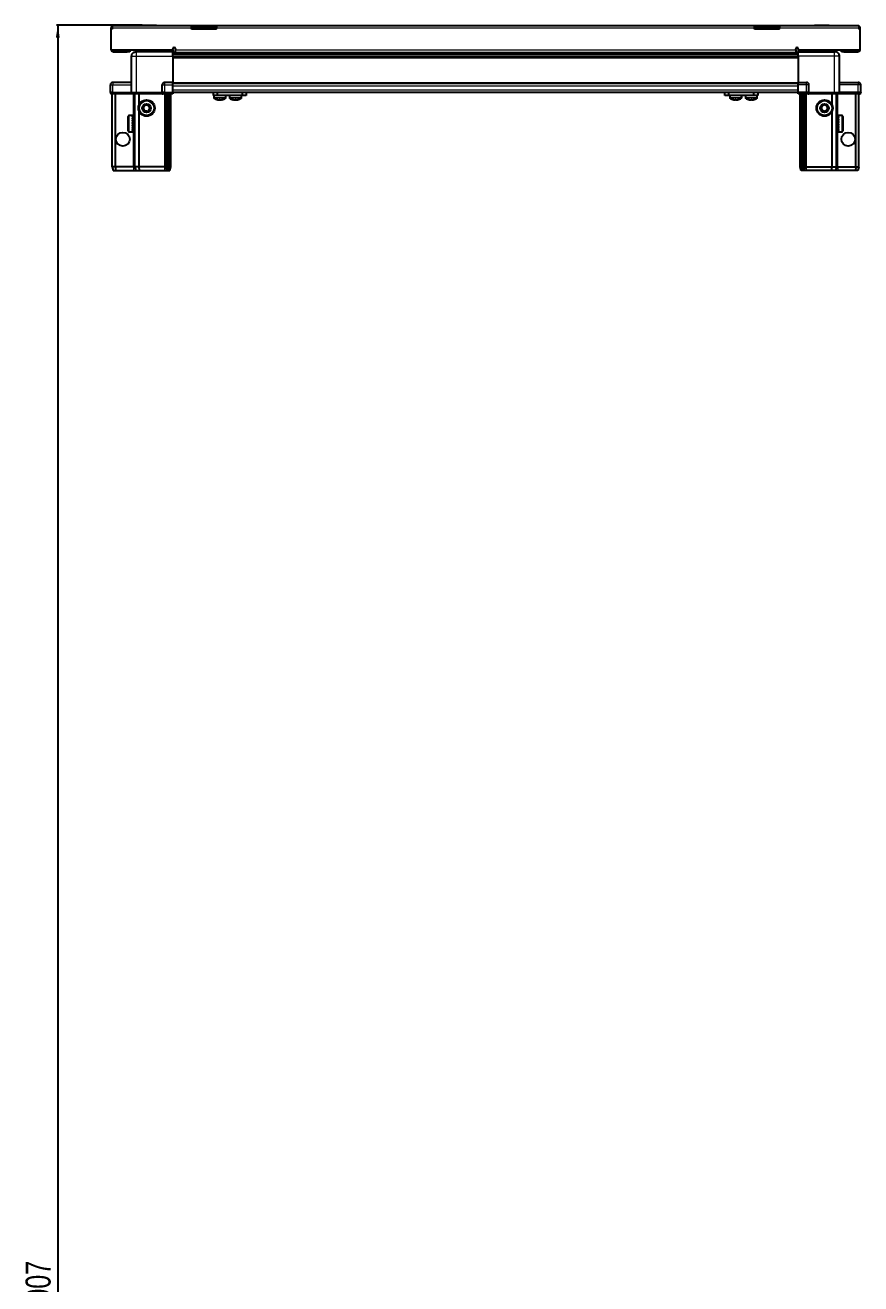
# Model space of a CAD drawing. Header units: millimetres. Extents: x 877 to 4552, y -1534 to 1780.
# Drawn here: x 933 to 1601, y -527 to 480 of the extents above; entities that cross this region are included whole.
import ezdxf

# ---------------------------------------------------------------- set-up
doc = ezdxf.new("R2010")
doc.units = ezdxf.units.MM
doc.layers.add('FORMAT', color=7, linetype='Continuous')
doc.styles.add('SLDTEXTSTYLE0', font='TXT', dxfattribs={"width": 0.75})
doc.dimstyles.new('SLDDIMSTYLE0', dxfattribs={"dimtxt": 20, "dimasz": 10, "dimexe": 0, "dimexo": 0.0625, "dimgap": 5, "dimtad": 2, "dimdec": 1, "dimrnd": 1e-09, "dimzin": 12, "dimdsep": 46, "dimtxsty": 'SLDTEXTSTYLE0', "dimsah": 1, "dimcen": 0.09, "dimadec": 0, "dimazin": 3, "dimtfac": 1, "dimtofl": 0, "dimtmove": 0, "dimatfit": 3, "dimfxl": 0, "dimfrac": 2, "dimtolj": 1, "dimtzin": 12, "dimarcsym": 0})

# ---------------------------------------------------------------- blocks, each defined once
blk = doc.blocks.new('_D_9')
at = {"layer": 'FORMAT'}
for p, q in [((1026, 479.6), (957.7, 479.6)), ((958.7, 479.6), (958.7, -1527.4)), ((1003.3, -1527.4), (957.7, -1527.4))]:
    blk.add_line(p, q, dxfattribs=at)
for points in [[(958.7, 479.6), (957.1, 469.6), (960.2, 469.6)], [(958.7, -1527.4), (960.2, -1517.4), (957.1, -1517.4)]]:
    blk.add_solid(points, dxfattribs=at)
at = {"layer": 'FORMAT', "insert": (932.9, -553.4), "char_height": 20, "attachment_point": 1, "rotation": 90, "style": 'SLDTEXTSTYLE0'}
blk.add_mtext('2007', dxfattribs=at)

msp = doc.modelspace()

# ---------------------------------------------------------------- linework, layer by layer
at = {"color": 7, "linetype": 'Continuous', "lineweight": 25}
for p, q in [((1002.17, 477.24), (1001.17, 477.24)), ((1001.17, 477.24), (1001.17, 476.34)), ((1001.17, 476.34), (1001.17, 459.84)), ((1002.17, 476.34), (1001.17, 476.34)), ((1002.17, 477.24), (1002.17, 476.34)), ((1002.77, 479.34), (1065.67, 479.34)), ((1026.04, 479.64), (1026.04, 479.34)), ((1026.04, 479.64), (1037.61, 479.64)), ((1037.61, 479.34), (1037.61, 479.64)), ((1065.67, 477.24), (1065.67, 479.34)), ((1065.67, 479.34), (1075.67, 479.34)), ((1075.67, 477.84), (1065.67, 477.84)), ((1065.67, 476.34), (1065.67, 477.24)), ((1085.67, 476.34), (1065.67, 476.34)), ((1075.67, 479.34), (1085.67, 479.34)), ((1085.67, 477.84), (1075.67, 477.84)), ((1085.67, 479.34), (1085.67, 477.24)), ((1085.67, 479.34), (1515.67, 479.34)), ((1085.67, 476.34), (1085.67, 477.24)), ((1515.67, 477.24), (1515.67, 479.34)), ((1515.67, 479.34), (1525.67, 479.34)), ((1525.67, 477.84), (1515.67, 477.84)), ((1515.67, 476.34), (1515.67, 477.24)), ((1535.67, 476.34), (1515.67, 476.34)), ((1525.67, 479.34), (1535.67, 479.34)), ((1535.67, 477.84), (1525.67, 477.84)), ((1535.67, 479.34), (1535.67, 477.24)), ((1535.67, 479.34), (1598.57, 479.34)), ((1535.67, 476.34), (1535.67, 477.24)), ((1563.74, 479.64), (1563.74, 479.34)), ((1563.74, 479.64), (1574.22, 479.64)), ((1574.22, 479.64), (1575.31, 479.64)), ((1575.31, 479.34), (1575.31, 479.64)), ((1599.17, 477.24), (1599.17, 476.34)), ((1599.17, 477.24), (1600.17, 477.24)), ((1600.17, 476.34), (1599.17, 476.34)), ((1600.17, 476.34), (1600.17, 477.24)), ((1600.17, 459.84), (1600.17, 476.34)), ((1001.17, 459.84), (1050.67, 459.84)), ((1003.27, 458.34), (1014.17, 458.34)), ((1016.17, 458.34), (1014.17, 458.34)), ((1016.17, 459.84), (1016.17, 458.34)), ((1017.67, 425.84), (1017.67, 454.84)), ((1021.42, 459.84), (1021.42, 458.34)), ((1050.67, 458.34), (1021.67, 458.34)), ((1047.92, 458.34), (1047.92, 459.84)), ((1050.67, 459.84), (1050.67, 460.69)), ((1050.67, 459.84), (1050.67, 458.34)), ((1050.67, 457.69), (1074.55, 457.69)), ((1550.67, 455.9), (1050.67, 455.9)), ((1550.67, 455.86), (1050.67, 455.86)), ((1050.67, 454.84), (1050.67, 433.84)), ((1052.67, 460.69), (1052.67, 459.94)), ((1052.67, 457.84), (1052.67, 459.94)), ((1052.67, 457.84), (1548.67, 457.84)), ((1069.17, 457.84), (1069.17, 457.69)), ((1069.34, 457.84), (1069.34, 457.69)), ((1069.54, 457.84), (1069.54, 457.69)), ((1070.09, 457.84), (1070.09, 457.69)), ((1070.51, 457.84), (1070.51, 457.69)), ((1071.4, 457.84), (1071.4, 457.69)), ((1071.98, 457.84), (1071.98, 457.69)), ((1073.12, 457.84), (1073.12, 457.69)), ((1073.81, 457.84), (1073.81, 457.69)), ((1074.55, 457.69), (1075.09, 457.69)), ((1075.09, 457.84), (1075.09, 457.69)), ((1075.09, 457.69), (1075.1, 457.69)), ((1075.1, 457.69), (1075.83, 457.69)), ((1075.28, 457.84), (1075.28, 457.69)), ((1075.78, 457.84), (1075.78, 457.69)), ((1075.83, 457.84), (1075.83, 457.69)), ((1075.83, 457.69), (1076.79, 457.69)), ((1075.83, 457.69), (1075.83, 457.69)), ((1076.79, 457.69), (1524.55, 457.69)), ((1077.12, 457.84), (1077.12, 457.69)), ((1077.13, 457.84), (1077.13, 457.69)), ((1077.83, 457.84), (1077.83, 457.69)), ((1079.01, 457.84), (1079.01, 457.69)), ((1079.62, 457.84), (1079.62, 457.69)), ((1080.57, 457.84), (1080.57, 457.69)), ((1081.02, 457.84), (1081.02, 457.69)), ((1081.65, 457.84), (1081.65, 457.69)), ((1081.9, 457.84), (1081.9, 457.69)), ((1082.15, 457.84), (1082.15, 457.69)), ((1082.17, 457.84), (1082.17, 457.69)), ((1519.17, 457.84), (1519.17, 457.69)), ((1519.29, 457.84), (1519.29, 457.69)), ((1519.47, 457.84), (1519.47, 457.69)), ((1519.97, 457.84), (1519.97, 457.69)), ((1520.37, 457.84), (1520.37, 457.69)), ((1521.22, 457.84), (1521.22, 457.69)), ((1521.79, 457.84), (1521.79, 457.69)), ((1522.9, 457.84), (1522.9, 457.69)), ((1523.59, 457.84), (1523.59, 457.69)), ((1524.55, 457.69), (1524.85, 457.69)), ((1524.85, 457.84), (1524.85, 457.69)), ((1524.85, 457.69), (1524.86, 457.69)), ((1524.86, 457.69), (1525.59, 457.69)), ((1525.12, 457.84), (1525.12, 457.69)), ((1525.59, 457.84), (1525.59, 457.69)), ((1525.59, 457.69), (1526.89, 457.69)), ((1526.79, 457.69), (1550.67, 457.69)), ((1526.89, 457.84), (1526.89, 457.69)), ((1526.98, 457.84), (1526.98, 457.69)), ((1527.6, 457.84), (1527.6, 457.69)), ((1528.8, 457.84), (1528.8, 457.69)), ((1529.43, 457.84), (1529.43, 457.69)), ((1530.41, 457.84), (1530.41, 457.69)), ((1530.88, 457.84), (1530.88, 457.69)), ((1531.55, 457.84), (1531.55, 457.69)), ((1531.83, 457.84), (1531.83, 457.69)), ((1532.12, 457.84), (1532.12, 457.69)), ((1532.17, 457.69), (1532.17, 457.84)), ((1532.17, 457.84), (1532.17, 457.69)), ((1548.67, 459.94), (1548.67, 460.69)), ((1548.67, 459.94), (1548.67, 457.84)), ((1550.67, 460.69), (1550.67, 459.84)), ((1550.67, 459.84), (1600.17, 459.84)), ((1550.67, 459.84), (1550.67, 458.34)), ((1550.67, 458.34), (1579.67, 458.34)), ((1550.67, 454.84), (1550.67, 433.84)), ((1553.42, 459.84), (1553.42, 458.34)), ((1579.92, 458.34), (1579.92, 459.84)), ((1583.67, 425.84), (1583.67, 454.84)), ((1585.17, 458.34), (1585.17, 459.84)), ((1587.17, 458.34), (1585.17, 458.34)), ((1587.17, 458.34), (1598.07, 458.34)), ((1017.67, 433.84), (1002.67, 433.84)), ((1050.67, 433.84), (1044.17, 433.84)), ((1050.67, 431.84), (1050.67, 433.84)), ((1050.67, 433.19), (1550.67, 433.19)), ((1550.67, 433.84), (1557.17, 433.84)), ((1550.67, 431.84), (1550.67, 433.84)), ((1583.67, 433.84), (1598.67, 433.84)), ((1000.67, 425.84), (1000.67, 431.84)), ((1000.67, 425.84), (1000.67, 425.51)), ((1002.67, 425.84), (1000.67, 425.84)), ((1000.67, 425.84), (1000.67, 425.51)), ((1000.67, 425.84), (1000.67, 425.84)), ((1000.67, 425.51), (1001.17, 424.64)), ((1000.67, 425.51), (1001.17, 424.64)), ((1001.17, 424.64), (1002.67, 424.64)), ((1002.17, 366.34), (1002.17, 424.64)), ((1002.67, 425.84), (1017.47, 425.84)), ((1017.47, 424.64), (1002.67, 424.64)), ((1004.67, 366.34), (1004.67, 424.64)), ((1017.47, 425.84), (1017.67, 425.84)), ((1017.67, 424.64), (1017.47, 424.64)), ((1017.67, 425.84), (1017.67, 424.64)), ((1017.67, 425.84), (1021.67, 425.84)), ((1021.67, 424.64), (1017.67, 424.64)), ((1020.17, 366.34), (1020.17, 424.64)), ((1021.67, 425.84), (1041.97, 425.84)), ((1041.97, 424.64), (1021.67, 424.64)), ((1023.67, 415.84), (1023.67, 424.64)), ((1041.97, 425.84), (1042.17, 425.84)), ((1042.17, 424.64), (1041.97, 424.64)), ((1042.17, 425.84), (1042.17, 431.84)), ((1042.17, 425.84), (1042.17, 424.64)), ((1044.17, 425.84), (1042.17, 425.84)), ((1042.17, 425.84), (1044.17, 425.84)), ((1042.17, 424.64), (1042.85, 424.64)), ((1050.67, 424.64), (1042.85, 424.64)), ((1044.17, 425.84), (1050.67, 425.84)), ((1044.17, 425.51), (1050.67, 425.51)), ((1045.17, 366.34), (1045.17, 424.64)), ((1046.17, 366.34), (1046.17, 424.64)), ((1047.67, 366.34), (1047.67, 424.64)), ((1049.17, 366.34), (1049.17, 424.64)), ((1050.67, 425.84), (1050.67, 431.84)), ((1050.67, 425.99), (1550.67, 425.99)), ((1050.67, 425.84), (1050.67, 425.51)), ((1050.67, 425.51), (1050.67, 424.64)), ((1083.12, 423.49), (1083.12, 425.99)), ((1086.12, 423.49), (1083.12, 423.49)), ((1083.47, 423.49), (1083.47, 421.59)), ((1086.12, 425.99), (1086.12, 423.49)), ((1106.32, 423.49), (1086.12, 423.49)), ((1092.97, 421.59), (1092.97, 423.49)), ((1095.92, 423.49), (1095.92, 421.59)), ((1095.97, 423.49), (1095.97, 421.59)), ((1105.47, 421.59), (1105.47, 423.49)), ((1106.32, 423.49), (1106.32, 425.99)), ((1109.32, 423.49), (1106.32, 423.49)), ((1109.32, 425.99), (1109.32, 423.49)), ((1492.02, 423.49), (1492.02, 425.99)), ((1495.02, 423.49), (1492.02, 423.49)), ((1495.02, 425.99), (1495.02, 423.49)), ((1515.22, 423.49), (1495.02, 423.49)), ((1495.87, 423.49), (1495.87, 421.59)), ((1505.37, 421.59), (1505.37, 423.49)), ((1505.42, 421.59), (1505.42, 423.49)), ((1508.37, 423.49), (1508.37, 421.59)), ((1515.22, 423.49), (1515.22, 425.99)), ((1518.22, 423.49), (1515.22, 423.49)), ((1517.87, 421.59), (1517.87, 423.49)), ((1518.22, 425.99), (1518.22, 423.49)), ((1550.67, 425.84), (1550.67, 431.84)), ((1550.67, 425.84), (1557.17, 425.84)), ((1550.67, 425.84), (1550.67, 425.51)), ((1550.67, 425.84), (1550.67, 425.84)), ((1557.17, 425.84), (1550.67, 425.84)), ((1550.67, 424.64), (1550.67, 425.51)), ((1550.67, 425.51), (1550.67, 425.51)), ((1550.67, 425.51), (1557.17, 425.51)), ((1558.5, 424.64), (1550.67, 424.64)), ((1552.17, 366.34), (1552.17, 424.64)), ((1553.67, 366.34), (1553.67, 424.64)), ((1555.17, 366.34), (1555.17, 424.64)), ((1556.17, 366.34), (1556.17, 424.64)), ((1559.17, 425.84), (1557.17, 425.84)), ((1558.5, 424.64), (1559.17, 424.64)), ((1559.17, 425.84), (1559.17, 431.84)), ((1559.17, 425.84), (1559.17, 424.64)), ((1559.17, 425.84), (1559.37, 425.84)), ((1559.37, 424.64), (1559.17, 424.64)), ((1559.37, 425.84), (1579.67, 425.84)), ((1579.67, 424.64), (1559.37, 424.64)), ((1577.67, 415.84), (1577.67, 424.64)), ((1579.67, 425.84), (1583.67, 425.84)), ((1583.67, 424.64), (1579.67, 424.64)), ((1581.17, 366.34), (1581.17, 424.64)), ((1583.67, 425.84), (1583.67, 424.64)), ((1583.67, 425.84), (1583.87, 425.84)), ((1583.87, 424.64), (1583.67, 424.64)), ((1583.87, 425.84), (1598.67, 425.84)), ((1598.67, 425.84), (1583.87, 425.84)), ((1598.67, 424.64), (1583.87, 424.64)), ((1596.67, 366.34), (1596.67, 424.64)), ((1600.67, 425.84), (1598.67, 425.84)), ((1598.67, 424.64), (1600.17, 424.64)), ((1599.17, 366.34), (1599.17, 424.64)), ((1600.17, 424.64), (1600.67, 425.51)), ((1600.67, 425.84), (1600.67, 431.84)), ((1600.67, 425.84), (1600.67, 425.51)), ((1014.97, 395.14), (1014.97, 406.54)), ((1018.67, 407.34), (1015.77, 407.34)), ((1018.17, 407.25), (1018.67, 407.25)), ((1018.17, 407.25), (1018.17, 407.08)), ((1018.17, 407.08), (1018.67, 407.08)), ((1018.17, 406.59), (1018.67, 406.59)), ((1018.17, 406.59), (1018.17, 406.21)), ((1018.17, 406.21), (1018.67, 406.21)), ((1018.17, 405.38), (1018.67, 405.38)), ((1018.17, 405.38), (1018.17, 404.82)), ((1018.17, 404.82), (1018.67, 404.82)), ((1018.17, 403.72), (1018.67, 403.72)), ((1018.17, 403.72), (1018.17, 403.04)), ((1018.17, 403.04), (1018.67, 403.04)), ((1018.67, 407.25), (1018.67, 407.34)), ((1018.67, 407.08), (1018.67, 407.25)), ((1018.67, 406.59), (1018.67, 407.08)), ((1018.67, 406.21), (1018.67, 406.59)), ((1018.67, 405.38), (1018.67, 406.21)), ((1018.67, 404.82), (1018.67, 405.38)), ((1018.77, 405.24), (1018.67, 405.24)), ((1018.67, 403.72), (1018.67, 404.82)), ((1018.67, 403.04), (1018.67, 403.72)), ((1018.67, 401.78), (1018.67, 403.04)), ((1018.77, 403.73), (1018.77, 405.24)), ((1018.77, 396.44), (1018.77, 403.73)), ((1019.66, 404.15), (1019.17, 404.84)), ((1019.17, 396.84), (1019.17, 404.84)), ((1020.14, 404.84), (1019.66, 404.15)), ((1019.66, 397.53), (1019.66, 404.15)), ((1020.17, 404.84), (1020.14, 404.84)), ((1020.14, 396.84), (1020.14, 404.84)), ((1023.67, 366.34), (1023.67, 410.84)), ((1577.67, 366.34), (1577.67, 410.84)), ((1581.21, 404.84), (1581.17, 404.84)), ((1581.69, 404.15), (1581.21, 404.84)), ((1581.21, 404.84), (1581.21, 403.8)), ((1581.21, 403.8), (1581.21, 396.84)), ((1582.17, 404.84), (1581.69, 404.15)), ((1581.69, 404.15), (1581.69, 403.29)), ((1581.69, 403.29), (1581.69, 397.53)), ((1582.17, 404.84), (1582.17, 403.8)), ((1582.17, 403.8), (1582.17, 396.84)), ((1582.67, 405.24), (1582.57, 405.24)), ((1582.57, 405.24), (1582.57, 396.44)), ((1585.57, 407.34), (1582.67, 407.34)), ((1582.67, 407.34), (1582.67, 407.33)), ((1583.17, 407.33), (1582.67, 407.33)), ((1582.67, 407.33), (1582.67, 407.25)), ((1582.67, 407.25), (1582.67, 406.91)), ((1583.17, 407.25), (1582.67, 407.25)), ((1583.17, 406.91), (1582.67, 406.91)), ((1582.67, 406.91), (1582.67, 406.6)), ((1582.67, 406.6), (1582.67, 405.89)), ((1583.17, 406.6), (1582.67, 406.6)), ((1583.17, 405.89), (1582.67, 405.89)), ((1582.67, 405.89), (1582.67, 405.39)), ((1582.67, 405.39), (1582.67, 404.38)), ((1583.17, 405.39), (1582.67, 405.39)), ((1583.17, 404.38), (1582.67, 404.38)), ((1582.67, 404.38), (1582.67, 403.73)), ((1582.67, 403.73), (1582.67, 402.52)), ((1583.17, 403.73), (1582.67, 403.73)), ((1583.17, 407.25), (1583.17, 407.33)), ((1583.17, 406.6), (1583.17, 406.91)), ((1583.17, 405.39), (1583.17, 405.89)), ((1583.17, 403.73), (1583.17, 404.38)), ((1586.37, 406.54), (1586.37, 405.06)), ((1586.37, 405.06), (1586.37, 395.14)), ((1015.77, 394.34), (1018.67, 394.34)), ((1018.17, 401.78), (1018.67, 401.78)), ((1018.17, 401.78), (1018.17, 401.04)), ((1018.17, 401.47), (1018.67, 401.47)), ((1018.17, 401.04), (1018.67, 401.04)), ((1018.17, 399.74), (1018.67, 399.74)), ((1018.17, 399.74), (1018.17, 399.02)), ((1018.17, 399.61), (1018.67, 399.61)), ((1018.17, 399.02), (1018.67, 399.02)), ((1018.17, 397.82), (1018.67, 397.82)), ((1018.17, 397.82), (1018.17, 397.18)), ((1018.17, 397.18), (1018.67, 397.18)), ((1018.17, 396.19), (1018.67, 396.19)), ((1018.17, 396.19), (1018.17, 395.7)), ((1018.17, 395.7), (1018.67, 395.7)), ((1018.17, 395.01), (1018.67, 395.01)), ((1018.17, 395.01), (1018.17, 394.72)), ((1018.17, 394.72), (1018.67, 394.72)), ((1018.17, 394.41), (1018.67, 394.41)), ((1018.17, 394.41), (1018.17, 394.34)), ((1018.17, 394.34), (1018.67, 394.34)), ((1018.67, 401.47), (1018.67, 401.78)), ((1018.67, 399.74), (1018.67, 401.04)), ((1018.67, 399.02), (1018.67, 399.61)), ((1018.67, 397.82), (1018.67, 399.02)), ((1018.67, 397.18), (1018.67, 397.82)), ((1018.67, 396.19), (1018.67, 397.18)), ((1018.67, 396.44), (1018.77, 396.44)), ((1018.67, 395.7), (1018.67, 396.19)), ((1018.67, 395.01), (1018.67, 395.7)), ((1018.67, 394.72), (1018.67, 395.01)), ((1018.67, 394.41), (1018.67, 394.72)), ((1018.67, 394.34), (1018.67, 394.41)), ((1018.67, 394.34), (1018.67, 394.34)), ((1019.17, 396.84), (1019.66, 397.53)), ((1019.66, 397.53), (1020.14, 396.84)), ((1020.14, 396.84), (1020.17, 396.84)), ((1581.17, 396.84), (1581.21, 396.84)), ((1581.21, 396.84), (1581.69, 397.53)), ((1581.69, 397.53), (1582.17, 396.84)), ((1582.57, 396.44), (1582.67, 396.44)), ((1583.17, 402.52), (1582.67, 402.52)), ((1582.67, 402.52), (1582.67, 401.98)), ((1583.17, 401.98), (1582.67, 401.98)), ((1582.67, 401.79), (1582.67, 400.49)), ((1583.17, 401.79), (1582.67, 401.79)), ((1583.17, 400.49), (1582.67, 400.49)), ((1583.17, 400.11), (1582.67, 400.11)), ((1582.67, 400.11), (1582.67, 399.76)), ((1583.17, 399.76), (1582.67, 399.76)), ((1582.67, 399.76), (1582.67, 398.51)), ((1583.17, 398.51), (1582.67, 398.51)), ((1582.67, 398.51), (1582.67, 397.83)), ((1582.67, 397.83), (1582.67, 396.75)), ((1583.17, 397.83), (1582.67, 397.83)), ((1583.17, 396.75), (1582.67, 396.75)), ((1582.67, 396.75), (1582.67, 396.2)), ((1582.67, 396.2), (1582.67, 395.39)), ((1583.17, 396.2), (1582.67, 396.2)), ((1583.17, 395.39), (1582.67, 395.39)), ((1582.67, 395.39), (1582.67, 395.02)), ((1582.67, 395.02), (1582.67, 394.56)), ((1583.17, 395.02), (1582.67, 395.02)), ((1583.17, 394.56), (1582.67, 394.56)), ((1582.67, 394.56), (1582.67, 394.41)), ((1582.67, 394.41), (1582.67, 394.34)), ((1583.17, 394.41), (1582.67, 394.41)), ((1582.67, 394.34), (1585.57, 394.34)), ((1583.17, 401.79), (1583.17, 402.52)), ((1583.17, 399.76), (1583.17, 400.49)), ((1583.17, 397.83), (1583.17, 398.51)), ((1583.17, 396.2), (1583.17, 396.75)), ((1583.17, 395.02), (1583.17, 395.39)), ((1583.17, 394.41), (1583.17, 394.56)), ((1002.17, 366.34), (1002.98, 363.34)), ((1004.67, 366.34), (1002.17, 366.34)), ((1002.98, 363.34), (1004.83, 363.34)), ((1019.17, 366.34), (1004.67, 366.34)), ((1004.67, 366.34), (1004.83, 363.34)), ((1004.83, 363.34), (1019.17, 363.34)), ((1020.17, 366.34), (1019.17, 366.34)), ((1019.17, 363.34), (1020.98, 363.34)), ((1023.67, 366.34), (1020.17, 366.34)), ((1020.17, 366.34), (1020.98, 363.34)), ((1020.98, 363.34), (1024.01, 363.34)), ((1044.17, 366.34), (1023.67, 366.34)), ((1024.01, 363.34), (1023.67, 366.34)), ((1024.01, 363.34), (1044.17, 363.34)), ((1045.17, 366.34), (1044.17, 366.34)), ((1044.17, 363.34), (1045.98, 363.34)), ((1046.17, 366.34), (1045.17, 366.34)), ((1045.98, 363.34), (1045.17, 366.34)), ((1045.98, 363.34), (1046.72, 363.34)), ((1047.67, 366.34), (1046.17, 366.34)), ((1046.72, 363.34), (1046.17, 366.34)), ((1046.72, 363.34), (1047.22, 363.34)), ((1047.22, 363.34), (1047.67, 366.34)), ((1047.22, 363.34), (1048.37, 363.34)), ((1049.17, 366.34), (1047.67, 366.34)), ((1048.37, 363.34), (1049.17, 366.34)), ((1552.17, 366.34), (1553.67, 366.34)), ((1552.98, 363.34), (1552.17, 366.34)), ((1554.13, 363.34), (1552.98, 363.34)), ((1554.13, 363.34), (1553.67, 366.34)), ((1553.67, 366.34), (1555.17, 366.34)), ((1554.63, 363.34), (1554.13, 363.34)), ((1554.63, 363.34), (1555.17, 366.34)), ((1555.37, 363.34), (1554.63, 363.34)), ((1555.17, 366.34), (1556.17, 366.34)), ((1555.37, 363.34), (1556.17, 366.34)), ((1557.17, 363.34), (1555.37, 363.34)), ((1556.17, 366.34), (1557.17, 366.34)), ((1557.17, 366.34), (1577.67, 366.34)), ((1577.34, 363.34), (1557.17, 363.34)), ((1577.34, 363.34), (1577.67, 366.34)), ((1580.37, 363.34), (1577.34, 363.34)), ((1577.67, 366.34), (1581.17, 366.34)), ((1581.17, 366.34), (1580.37, 363.34)), ((1582.17, 363.34), (1580.37, 363.34)), ((1581.17, 366.34), (1582.17, 366.34)), ((1582.17, 366.34), (1596.67, 366.34)), ((1596.52, 363.34), (1582.17, 363.34)), ((1596.67, 366.34), (1596.52, 363.34)), ((1598.37, 363.34), (1596.52, 363.34)), ((1596.67, 366.34), (1599.17, 366.34)), ((1599.17, 366.34), (1598.37, 363.34))]:
    msp.add_line(p, q, dxfattribs=at)
at = {"color": 8, "linetype": 'Continuous', "lineweight": 18}
for p, q in [((1065.67, 477.24), (1002.17, 477.24)), ((1075.67, 477.84), (1075.67, 479.34)), ((1515.67, 477.24), (1085.67, 477.24)), ((1525.67, 479.34), (1525.67, 477.84)), ((1599.17, 477.24), (1535.67, 477.24)), ((1003.27, 459.84), (1003.27, 458.34)), ((1014.17, 458.34), (1014.17, 459.84)), ((1021.67, 454.84), (1050.67, 454.84)), ((1021.67, 425.84), (1021.67, 454.84)), ((1050.67, 458.34), (1052.67, 458.34)), ((1550.67, 457.11), (1050.67, 457.11)), ((1050.67, 454.66), (1550.67, 454.66)), ((1550.67, 453.24), (1050.67, 453.24)), ((1052.67, 459.94), (1548.67, 459.94)), ((1548.67, 458.34), (1550.67, 458.34)), ((1579.67, 454.84), (1550.67, 454.84)), ((1579.67, 425.84), (1579.67, 454.84)), ((1587.17, 459.84), (1587.17, 458.34)), ((1598.07, 459.84), (1598.07, 458.34)), ((1002.67, 433.84), (1002.67, 431.84)), ((1044.17, 431.84), (1044.17, 433.84)), ((1050.67, 433.84), (1550.67, 433.84)), ((1557.17, 431.84), (1557.17, 433.84)), ((1598.67, 433.84), (1598.67, 431.84)), ((1000.67, 431.84), (1002.67, 431.84)), ((1002.67, 431.84), (1017.67, 431.84)), ((1002.67, 425.84), (1002.67, 431.84)), ((1002.67, 425.84), (1002.67, 424.64)), ((1017.47, 424.64), (1017.47, 425.84)), ((1019.17, 404.84), (1019.17, 424.64)), ((1021.67, 425.84), (1021.67, 424.64)), ((1041.97, 424.64), (1041.97, 425.84)), ((1042.17, 431.84), (1044.17, 431.84)), ((1044.17, 425.84), (1044.17, 431.84)), ((1044.17, 431.84), (1050.67, 431.84)), ((1044.17, 425.84), (1044.17, 425.51)), ((1044.17, 366.34), (1044.17, 424.64)), ((1050.67, 431.19), (1550.67, 431.19)), ((1050.67, 427.99), (1550.67, 427.99)), ((1557.17, 431.84), (1550.67, 431.84)), ((1550.67, 425.84), (1550.67, 425.51)), ((1557.17, 425.84), (1557.17, 431.84)), ((1559.17, 431.84), (1557.17, 431.84)), ((1557.17, 425.84), (1557.17, 425.51)), ((1557.17, 366.34), (1557.17, 424.64)), ((1559.37, 425.84), (1559.37, 424.64)), ((1579.67, 425.84), (1579.67, 424.64)), ((1582.17, 404.84), (1582.17, 424.64)), ((1598.67, 431.84), (1583.67, 431.84)), ((1583.87, 425.84), (1583.87, 424.64)), ((1598.67, 425.84), (1598.67, 431.84)), ((1600.67, 431.84), (1598.67, 431.84)), ((1598.67, 425.84), (1598.67, 424.64)), ((1092.97, 421.59), (1083.47, 421.59)), ((1092.78, 421.22), (1083.67, 421.22)), ((1095.97, 421.59), (1095.92, 421.59)), ((1105.47, 421.59), (1095.97, 421.59)), ((1096.17, 421.22), (1096.12, 421.22)), ((1105.28, 421.22), (1096.17, 421.22)), ((1498.08, 421.59), (1495.87, 421.59)), ((1498.19, 421.22), (1496.07, 421.22)), ((1505.37, 421.59), (1498.08, 421.59)), ((1505.18, 421.22), (1498.19, 421.22)), ((1505.23, 421.22), (1505.18, 421.22)), ((1505.42, 421.59), (1505.37, 421.59)), ((1515.88, 421.59), (1508.37, 421.59)), ((1515.76, 421.22), (1508.57, 421.22)), ((1517.68, 421.22), (1515.76, 421.22)), ((1517.87, 421.59), (1515.88, 421.59)), ((1015.77, 394.34), (1015.77, 407.34)), ((1585.57, 407.34), (1585.57, 405.65)), ((1585.57, 405.65), (1585.57, 394.34)), ((1019.17, 366.34), (1019.17, 396.84)), ((1582.17, 366.34), (1582.17, 396.84)), ((1019.17, 366.34), (1019.17, 363.34)), ((1044.17, 363.34), (1044.17, 366.34)), ((1557.17, 363.34), (1557.17, 366.34)), ((1582.17, 366.34), (1582.17, 363.34))]:
    msp.add_line(p, q, dxfattribs=at)
at = {"color": 7, "linetype": 'Continuous', "lineweight": 25}
for centre, radius in [((1029.67, 413.34), 6.5), ((1029.67, 413.34), 3.46), ((1571.67, 413.34), 6.5), ((1571.67, 413.34), 3.46), ((1010.67, 388.34), 5.5), ((1590.67, 388.34), 5.5)]:
    msp.add_circle(centre, radius, dxfattribs=at)
at = {"color": 8, "linetype": 'Continuous', "lineweight": 18}
for centre in [(1029.67, 413.34), (1571.67, 413.34)]:
    msp.add_circle(centre, 5.7, dxfattribs=at)
at = {"color": 7, "linetype": 'Continuous', "lineweight": 25}
for centre, radius, start, end in [((1003.27, 460.44), 2.1, 196.60155, 270), ((1051.67, 460.69), 1, 0, 180), ((1549.67, 460.69), 1, 0, 180), ((1598.07, 460.44), 2.1, 270, 343.39845), ((1002.67, 431.84), 2, 90, 180), ((1044.17, 431.84), 2, 90, 180), ((1557.17, 431.84), 2, 0, 90), ((1598.67, 431.84), 2, 0, 90), ((1029.67, 413.34), 2.5, 134.92207, 194.92207), ((1029.67, 413.34), 2.5, 74.92207, 134.92207), ((1029.67, 413.34), 2.5, 14.92207, 74.92207), ((1029.67, 413.34), 2.5, 314.92207, 14.92207), ((1083.92, 421.59), 0.45, 180, 235.28209), ((1088.22, 427.79), 8, 235.28209, 258.9392), ((1088.22, 427.79), 8, 281.00757, 304.71791), ((1092.52, 421.59), 0.45, 304.71791, 0), ((1096.37, 421.59), 0.45, 180, 235.28209), ((1096.42, 421.59), 0.45, 180, 235.28209), ((1100.67, 427.79), 8, 235.28209, 256.54113), ((1100.72, 427.79), 8, 235.28209, 259.06255), ((1100.72, 427.79), 8, 280.87532, 304.71791), ((1105.02, 421.59), 0.45, 304.71791, 0), ((1496.32, 421.59), 0.45, 180, 235.28209), ((1500.62, 427.79), 8, 235.28209, 259.05401), ((1500.62, 427.79), 8, 280.84597, 304.71791), ((1500.67, 427.79), 8, 280.92113, 304.71791), ((1504.92, 421.59), 0.45, 304.71791, 0), ((1504.97, 421.59), 0.45, 304.71791, 0), ((1508.82, 421.59), 0.45, 180, 235.28209), ((1513.12, 427.79), 8, 235.28209, 258.92302), ((1513.12, 427.79), 8, 280.93918, 304.71791), ((1517.42, 421.59), 0.45, 304.71791, 0), ((1571.67, 413.34), 2.5, 118.29497, 178.29497), ((1571.67, 413.34), 2.5, 178.29497, 238.29497), ((1571.67, 413.34), 2.5, 58.29497, 118.29497), ((1571.67, 413.34), 2.5, 298.29497, 358.29497), ((1571.67, 413.34), 2.5, 358.29497, 58.29497), ((1015.77, 406.54), 0.8, 90, 180), ((1019.17, 405.24), 0.4, 180, 270), ((1029.67, 413.34), 2.5, 194.92207, 254.92207), ((1029.67, 413.34), 2.5, 254.92207, 314.92207), ((1571.67, 413.34), 2.5, 238.29497, 298.29497), ((1582.17, 405.24), 0.4, 270, 0), ((1585.57, 406.54), 0.8, 360, 90), ((1015.77, 395.14), 0.8, 180, 270), ((1019.17, 396.44), 0.4, 90, 180), ((1582.17, 396.44), 0.4, 360, 90), ((1585.57, 395.14), 0.8, 270, 0)]:
    msp.add_arc(centre, radius, start, end, dxfattribs=at)
for centre, start_param, end_param in [((1044.17, 422.04), 0, 0.7227342), ((1557.17, 422.04), 5.5604511, 6.2831853)]:
    msp.add_ellipse(centre, major_axis=(0, 3.46), ratio=0.5773503, start_param=start_param, end_param=end_param, dxfattribs=at)
for points, knots in [([(1002.8, 479.25), (1002.71, 479.24), (1002.38, 479.2), (1001.89, 478.86), (1001.42, 478.31), (1001.2, 477.73), (1001.18, 477.37), (1001.17, 477.24)], [0, 0, 0, 0, 0.0979668, 0.3537447, 0.6095195, 0.8652942, 1, 1, 1, 1]), ([(1002.17, 477.24), (1002.22, 477.49), (1002.31, 477.99), (1002.44, 478.63), (1002.57, 479.09), (1002.68, 479.31), (1002.75, 479.33), (1002.77, 479.34)], [0, 0, 0, 0, 0.23025534, 0.4485219, 0.6667858, 0.88504963, 1, 1, 1, 1]), ([(1598.57, 479.34), (1598.62, 479.31), (1598.71, 479.26), (1598.84, 478.87), (1598.97, 478.31), (1599.08, 477.73), (1599.15, 477.37), (1599.17, 477.24)], [0, 0, 0, 0, 0.23025534, 0.4485219, 0.6667858, 0.88504963, 1, 1, 1, 1]), ([(1600.17, 477.24), (1600.15, 477.5), (1600.09, 477.99), (1599.7, 478.62), (1599.21, 479.07), (1598.82, 479.18), (1598.66, 479.23)], [0, 0, 0, 0, 0.2819795, 0.5492771, 0.8165715, 1, 1, 1, 1]), ([(1017.67, 454.84), (1017.72, 455.28), (1017.79, 455.96), (1018.23, 456.77), (1018.68, 457.33), (1019.24, 457.79), (1020.05, 458.22), (1020.73, 458.29), (1021.17, 458.34)], [0, 0, 0, 0, 0.2394568, 0.3683607, 0.5, 0.6316393, 0.7605432, 1, 1, 1, 1]), ([(1021.67, 458.34), (1021.61, 458.34), (1021.48, 458.34), (1021.31, 458.34), (1021.19, 458.34), (1021.18, 458.34), (1021.17, 458.34)], [0, 0, 0, 0, 0.2493943, 0.5003335, 0.7501667, 1, 1, 1, 1]), ([(1050.67, 454.84), (1050.67, 455.23), (1050.67, 456.02), (1050.67, 457.07), (1050.67, 457.86), (1050.67, 458.28), (1050.67, 458.32), (1050.67, 458.34)], [0, 0, 0, 0, 0.2146939, 0.4293877, 0.6440816, 0.8587754, 1, 1, 1, 1]), ([(1550.67, 454.84), (1550.67, 455.23), (1550.67, 456.02), (1550.67, 457.07), (1550.67, 457.86), (1550.67, 458.28), (1550.67, 458.32), (1550.67, 458.34)], [0, 0, 0, 0, 0.2146939, 0.4293877, 0.6440816, 0.8587754, 1, 1, 1, 1]), ([(1579.67, 458.34), (1579.74, 458.34), (1579.87, 458.34), (1580.03, 458.34), (1580.15, 458.34), (1580.16, 458.34), (1580.17, 458.34)], [0, 0, 0, 0, 0.2493943, 0.5003335, 0.7501667, 1, 1, 1, 1]), ([(1583.67, 454.84), (1583.63, 455.28), (1583.55, 455.96), (1583.12, 456.77), (1582.67, 457.33), (1582.1, 457.79), (1581.29, 458.22), (1580.61, 458.29), (1580.17, 458.34)], [0, 0, 0, 0, 0.2394568, 0.3683607, 0.5, 0.6316393, 0.7605432, 1, 1, 1, 1]), ([(1026.88, 414.09), (1027.25, 414.46), (1027.93, 415.14), (1028.61, 415.82), (1028.93, 416.13)], [0, 0, 0, 0, 0.5346859, 1, 1, 1, 1]), ([(1027.63, 411.3), (1027.54, 411.64), (1027.33, 412.43), (1027.07, 413.39), (1026.92, 413.97), (1026.88, 414.09)], [0, 0, 0, 0, 0.36290056, 0.86687533, 1, 1, 1, 1]), ([(1028.93, 416.13), (1029.43, 416), (1030.36, 415.75), (1031.29, 415.5), (1031.72, 415.38)], [0, 0, 0, 0, 0.5346859, 1, 1, 1, 1]), ([(1031.72, 415.38), (1031.75, 415.26), (1031.9, 414.68), (1032.16, 413.72), (1032.37, 412.92), (1032.46, 412.59)], [0, 0, 0, 0, 0.1331247, 0.6370994, 1, 1, 1, 1]), ([(1086.72, 419.94), (1086.72, 419.94), (1086.72, 419.93), (1086.59, 419.96), (1086.41, 420.02), (1086.26, 420.07), (1086.18, 420.1), (1086.17, 420.11), (1086.17, 420.11), (1086.18, 420.11), (1086.2, 420.11), (1086.28, 420.1), (1086.57, 420.03), (1086.95, 419.96), (1087.36, 419.93), (1087.63, 419.95), (1087.79, 420.02), (1087.89, 420.09), (1087.97, 420.11), (1087.99, 420.11), (1088.01, 420.11), (1088.03, 420.11), (1088.07, 420.11), (1088.17, 420.08), (1088.33, 420.01), (1088.55, 419.95), (1088.85, 419.93), (1089.19, 419.95), (1089.5, 420), (1089.74, 420.05), (1089.86, 420.08), (1089.94, 420.09), (1090, 420.11), (1090.03, 420.11), (1090.05, 420.11), (1090.05, 420.11), (1090.06, 420.11)], [0, 0, 0, 0, 0.0260981, 0.0798373, 0.1372046, 0.1783571, 0.1990393, 0.2033396, 0.2076895, 0.2107229, 0.2145438, 0.2214795, 0.2486016, 0.3557772, 0.404897, 0.4544227, 0.54605, 0.5914038, 0.5971187, 0.6013251, 0.6043817, 0.6074438, 0.6119905, 0.6242286, 0.6785193, 0.7597502, 0.8043048, 0.8490258, 0.923625, 0.9513598, 0.9687075, 0.9799959, 0.9911421, 0.9954732, 0.998845, 1, 1, 1, 1]), ([(1090.06, 420.11), (1090.06, 420.11), (1090.07, 420.11), (1090.07, 420.11), (1090.03, 420.07), (1089.88, 420.01), (1089.75, 419.95), (1089.69, 419.93), (1089.74, 419.94), (1089.75, 419.94)], [0, 0, 0, 0, 0.0151829, 0.0365363, 0.0956997, 0.3601423, 0.6752387, 0.8745348, 1, 1, 1, 1]), ([(1099.21, 419.94), (1099.21, 419.94), (1099.23, 419.93), (1099.09, 419.98), (1098.93, 420.04), (1098.81, 420.1), (1098.81, 420.11), (1098.82, 420.11), (1098.83, 420.11), (1098.86, 420.11), (1098.94, 420.09), (1099.28, 420.01), (1099.71, 419.94), (1100.14, 419.93), (1100.36, 419.96), (1100.53, 420.02), (1100.65, 420.07), (1100.73, 420.1), (1100.78, 420.11), (1100.8, 420.11), (1100.83, 420.11), (1100.85, 420.11), (1100.91, 420.1), (1101.05, 420.03), (1101.2, 419.96), (1101.5, 419.93), (1101.89, 419.95), (1102.27, 420.02), (1102.57, 420.09), (1102.68, 420.11), (1102.7, 420.11), (1102.72, 420.11), (1102.72, 420.11), (1102.72, 420.11), (1102.66, 420.08), (1102.48, 420.01), (1102.28, 419.95), (1102.25, 419.94), (1102.24, 419.94)], [0, 0, 0, 0, 0.0283629, 0.0806823, 0.1383562, 0.1672924, 0.1709175, 0.1737955, 0.1766977, 0.1800498, 0.1863992, 0.2130773, 0.319019, 0.3539804, 0.3992833, 0.4476446, 0.4823368, 0.4997721, 0.5033973, 0.5070643, 0.5096216, 0.5128427, 0.5186896, 0.5415539, 0.6319042, 0.6733129, 0.7150637, 0.7923067, 0.8305407, 0.8353583, 0.8389044, 0.8414812, 0.8440625, 0.8478955, 0.8582124, 0.9039802, 0.9724588, 1, 1, 1, 1]), ([(1499.11, 419.94), (1499.1, 419.94), (1499.06, 419.95), (1498.85, 420.01), (1498.69, 420.07), (1498.63, 420.1), (1498.62, 420.11), (1498.62, 420.11), (1498.63, 420.11), (1498.65, 420.11), (1498.7, 420.1), (1498.93, 420.05), (1499.25, 419.98), (1499.63, 419.94), (1499.91, 419.93), (1500.17, 419.97), (1500.31, 420.04), (1500.44, 420.1), (1500.49, 420.11), (1500.52, 420.11), (1500.54, 420.11), (1500.56, 420.11), (1500.6, 420.1), (1500.73, 420.06), (1500.88, 419.99), (1501.14, 419.93), (1501.49, 419.93), (1501.86, 419.98), (1502.19, 420.04), (1502.42, 420.1), (1502.5, 420.11), (1502.52, 420.11), (1502.53, 420.11), (1502.54, 420.11), (1502.52, 420.09), (1502.36, 420.01), (1502.11, 419.93), (1502.13, 419.94), (1502.13, 419.94)], [0, 0, 0, 0, 0.02451912, 0.10597395, 0.13384212, 0.14781851, 0.15355312, 0.15640274, 0.15927956, 0.16178012, 0.16647727, 0.18164832, 0.25411072, 0.30099815, 0.33557914, 0.37919172, 0.4620214, 0.4826759, 0.48645495, 0.49027069, 0.49281666, 0.49535678, 0.49978442, 0.51342704, 0.5769545, 0.64097254, 0.67901695, 0.73137106, 0.78908324, 0.81803858, 0.82166614, 0.82454604, 0.82745017, 0.83080452, 0.83715808, 0.86385392, 0.96986594, 1, 1, 1, 1]), ([(1511.59, 419.94), (1511.61, 419.94), (1511.65, 419.93), (1511.6, 419.95), (1511.48, 420), (1511.37, 420.05), (1511.32, 420.08), (1511.29, 420.09), (1511.28, 420.11), (1511.28, 420.11), (1511.28, 420.11), (1511.29, 420.11), (1511.29, 420.11)], [0, 0, 0, 0, 0.117513, 0.3191822, 0.6555874, 0.7806573, 0.8588867, 0.9097918, 0.9600554, 0.9795862, 0.9947917, 1, 1, 1, 1]), ([(1511.29, 420.11), (1511.29, 420.11), (1511.31, 420.11), (1511.35, 420.11), (1511.5, 420.07), (1511.79, 420.01), (1512.15, 419.95), (1512.48, 419.93), (1512.81, 419.95), (1513.01, 420.01), (1513.18, 420.07), (1513.25, 420.1), (1513.3, 420.11), (1513.32, 420.11), (1513.34, 420.11), (1513.37, 420.11), (1513.41, 420.1), (1513.52, 420.05), (1513.62, 419.98), (1513.83, 419.94), (1514.07, 419.93), (1514.46, 419.97), (1514.82, 420.04), (1515.08, 420.1), (1515.14, 420.11), (1515.16, 420.11), (1515.17, 420.11), (1515.18, 420.11), (1515.17, 420.1), (1515.07, 420.06), (1514.85, 419.99), (1514.63, 419.93), (1514.63, 419.94), (1514.62, 419.94)], [0, 0, 0, 0, 0.0033506, 0.0080628, 0.021119, 0.0794763, 0.1490118, 0.1929925, 0.2373326, 0.3338878, 0.3669223, 0.3834897, 0.3902874, 0.3936653, 0.3970754, 0.4000395, 0.4056074, 0.423591, 0.5094867, 0.5650663, 0.606058, 0.6577556, 0.7559406, 0.7804241, 0.7849037, 0.7894268, 0.7924448, 0.7954558, 0.8007042, 0.816876, 0.8921804, 0.9680663, 1, 1, 1, 1]), ([(1569.13, 411.97), (1569.15, 412.49), (1569.17, 413.45), (1569.2, 414.41), (1569.22, 414.86)], [0, 0, 0, 0, 0.5346859, 1, 1, 1, 1]), ([(1569.22, 414.86), (1569.67, 415.1), (1570.52, 415.56), (1571.36, 416.02), (1571.76, 416.23)], [0, 0, 0, 0, 0.53468586, 1, 1, 1, 1]), ([(1571.76, 416.23), (1571.86, 416.16), (1572.37, 415.85), (1573.22, 415.32), (1573.92, 414.89), (1574.21, 414.71)], [0, 0, 0, 0, 0.1331247, 0.6370994, 1, 1, 1, 1]), ([(1574.21, 414.71), (1574.2, 414.19), (1574.17, 413.23), (1574.14, 412.27), (1574.13, 411.82)], [0, 0, 0, 0, 0.5346859, 1, 1, 1, 1]), ([(1030.42, 410.55), (1029.92, 410.69), (1028.99, 410.94), (1028.06, 411.19), (1027.63, 411.3)], [0, 0, 0, 0, 0.5346859, 1, 1, 1, 1]), ([(1032.46, 412.59), (1032.09, 412.23), (1031.41, 411.55), (1030.73, 410.87), (1030.42, 410.55)], [0, 0, 0, 0, 0.53468586, 1, 1, 1, 1]), ([(1571.59, 410.46), (1571.29, 410.64), (1570.59, 411.07), (1569.75, 411.59), (1569.24, 411.91), (1569.13, 411.97)], [0, 0, 0, 0, 0.3629006, 0.8668753, 1, 1, 1, 1]), ([(1574.13, 411.82), (1573.67, 411.58), (1572.82, 411.12), (1571.98, 410.67), (1571.59, 410.46)], [0, 0, 0, 0, 0.5346859, 1, 1, 1, 1])]:
    msp.add_open_spline(points, degree=3, knots=knots, dxfattribs=at)
at = {"color": 8, "linetype": 'Continuous', "lineweight": 18}
for points in [[(1017.67, 454.84), (1017.73, 454.84), (1017.85, 454.84), (1018.78, 454.84), (1020.1, 454.84), (1021.15, 454.84), (1021.67, 454.84)], [(1583.67, 454.84), (1583.61, 454.84), (1583.49, 454.84), (1582.57, 454.84), (1581.24, 454.84), (1580.2, 454.84), (1579.67, 454.84)]]:
    msp.add_open_spline(points, degree=3, dxfattribs=at)
for points in [[(1021.67, 454.84), (1021.67, 455.28), (1021.67, 455.96), (1021.67, 456.77), (1021.67, 457.33), (1021.67, 457.79), (1021.67, 458.22), (1021.67, 458.29), (1021.67, 458.34)], [(1579.67, 454.84), (1579.67, 455.28), (1579.67, 455.96), (1579.67, 456.77), (1579.67, 457.33), (1579.67, 457.79), (1579.67, 458.22), (1579.67, 458.29), (1579.67, 458.34)]]:
    msp.add_open_spline(points, degree=3, knots=[0, 0, 0, 0, 0.2394568, 0.3683607, 0.5, 0.6316393, 0.7605432, 1, 1, 1, 1], dxfattribs=at)

# ---------------------------------------------------------------- dimensions: what is measured, and where the dimension line sits
at = {"layer": 'FORMAT'}
dim = msp.add_linear_dim(base=(958.67, -1527.36), p1=(1026.04, 479.64), p2=(1003.27, -1527.36), angle=90, dimstyle='SLDDIMSTYLE0', dxfattribs=at)
dim.commit()
dim.dimension.update_dxf_attribs({"geometry": '_D_9', "text_midpoint": (958.67, -523.86), "dimtype": 160})

doc.saveas('drawing.dxf')
